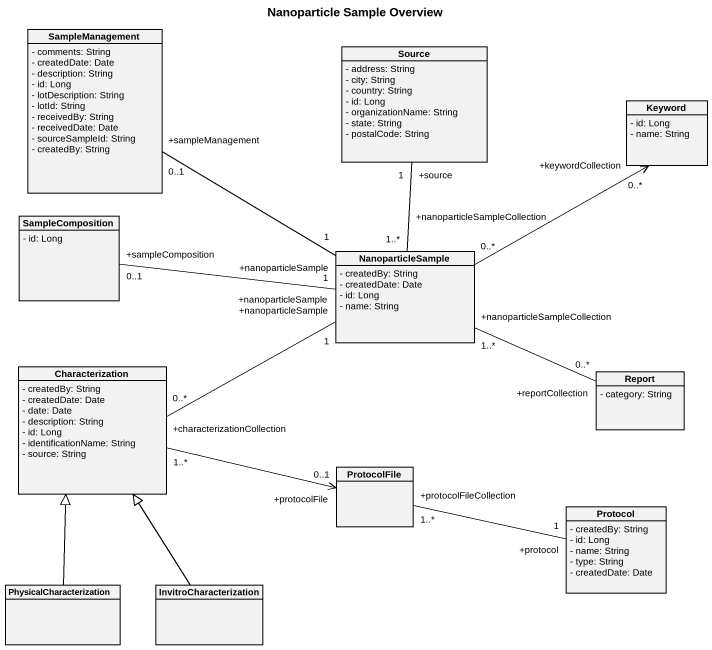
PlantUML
@startuml
title Nanoparticle Sample Overview
hide circle
hide empty members
skinparam classAttributeIconSize 0
class SampleManagement {
  - comments: String
  - createdDate: Date
  - description: String
  - id: Long
  - lotDescription: String
  - lotId: String
  - receivedBy: String
  - receivedDate: Date
  - sourceSampleId: String
  - createdBy: String
}
class Source {
  - address: String
  - city: String
  - country: String
  - id: Long
  - organizationName: String
  - state: String
  - postalCode: String
}
class Keyword {
  - id: Long
  - name: String
}
class SampleComposition {
  - id: Long
}
class NanoparticleSample {
  - createdBy: String
  - createdDate: Date
  - id: Long
  - name: String
}
class Characterization {
  - createdBy: String
  - createdDate: Date
  - date: Date
  - description: String
  - id: Long
  - identificationName: String
  - source: String
}
class Report {
  - category: String
}
class ProtocolFile
class "Protocol" as Protocol_ {
  - createdBy: String
  - id: Long
  - name: String
  - type: String
  - createdDate: Date
}
class PhysicalCharacterization
class InvitroCharacterization
NanoparticleSample "+nanoparticleSample\n1" -left- "+sampleManagement\n0..1" SampleManagement
NanoparticleSample "+nanoparticleSampleCollection\n1..*" -up- "+source\n1" Source
NanoparticleSample "0..*" -up-> "+keywordCollection\n0..*" Keyword
NanoparticleSample "+nanoparticleSample\n1" -left- "+sampleComposition\n0..1" SampleComposition
NanoparticleSample "+nanoparticleSample\n1" -left- "+characterizationCollection\n0..*" Characterization
NanoparticleSample "+nanoparticleSampleCollection\n1..*" -right- "+reportCollection\n0..*" Report
Characterization "1..*" -right-> "+protocolFile\n0..1" ProtocolFile
Protocol_ "+protocol\n1" -left- "+protocolFileCollection\n1..*" ProtocolFile
PhysicalCharacterization -up-|> Characterization
InvitroCharacterization -up-|> Characterization
@enduml
